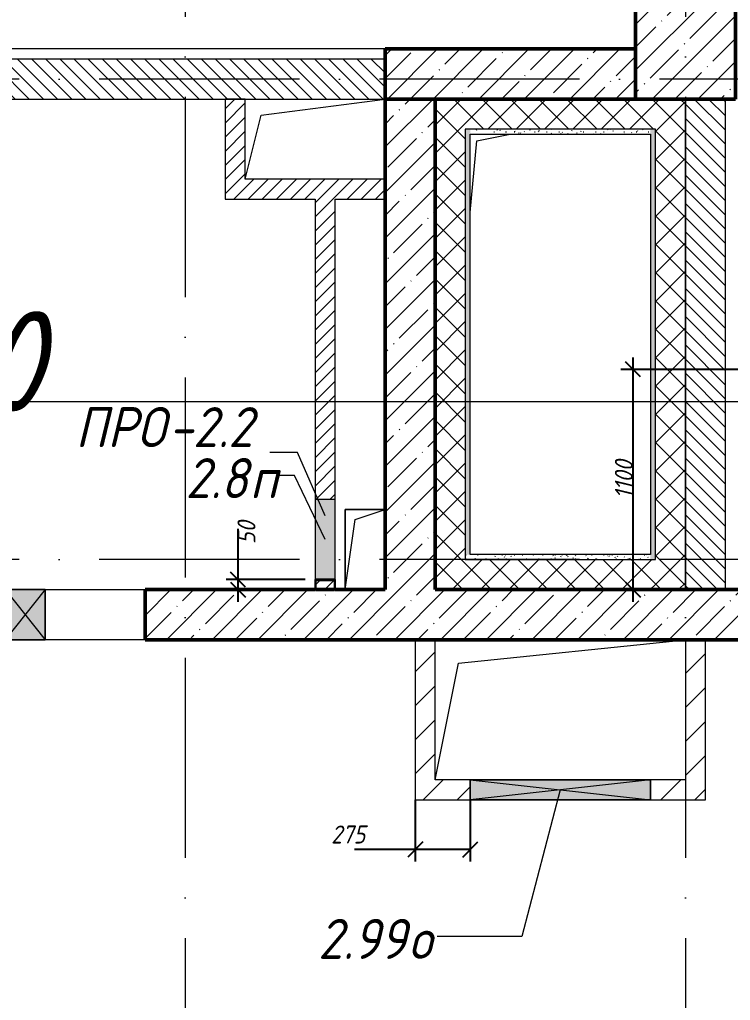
# Model space of a CAD drawing. Header units: millimetres. Extents: x -537608 to 253996, y -217170 to 186033.
# Drawn here: x -130975 to -127423, y 20003 to 24901 of the extents above; entities that cross this region are included whole.
import ezdxf

# ---------------------------------------------------------------- set-up
doc = ezdxf.new("R2010")
doc.units = ezdxf.units.MM
doc.linetypes.add('50_200_ШТРИХ_1Т_ш5_п1_п1_', pattern=[1400, 1000, -200, 0, -200])
for name, color, linetype, lineweight in [('A-____-____-DIMS', 7, 'Continuous', 9), ('A-DETL-GENF-OTLN', 7, 'Continuous', 9), ('A-FLOR-____-OTLN', 7, 'Continuous', 9), ('A-GENM-____-IDEN', 7, 'Continuous', 9), ('A-GENM-____-MCUT', 7, 'Continuous', 25), ('A-GENM-____-OTLN', 7, 'Continuous', 9), ('A-GENM-____-OTLN-1', 7, 'Continuous', 25), ('A-GLAZ-____-IDEN', 7, 'Continuous', 9), ('A-GLAZ-____-OTLN', 7, 'Continuous', 9), ('A-WALL-____-MCUT', 7, 'Continuous', 13), ('A-WALL-____-MCUT-1', 7, 'Continuous', 9), ('A-WALL-____-MCUT-2', 7, 'Continuous', 50), ('A-WALL-____-OTLN', 7, 'Continuous', 9), ('A-WALL-____-PATT-1', 7, 'Continuous', 9), ('A-WALL-FNSH-MCUT-1', 7, 'Continuous', 9), ('S-COLS-____-MCUT', 7, 'Continuous', 50), ('S-COLS-____-OTLN', 7, 'Continuous', 9), ('S-GRID-____-OTLN-1', 7, '50_200_ШТРИХ_1Т_ш5_п1_п1_', 9), ('Марки помещений', 7, 'Continuous', 9)]:
    doc.layers.add(name, color=color, linetype=linetype, lineweight=lineweight)
for name, color, linetype, lineweight, true_color in [('A-GLAZ-____-OTLN-1', 7, 'Continuous', 9, 0xc0c0c0), ('A-WALL-____-PATT-2', 7, 'Continuous', 9, 0x787878), ('G-____-____-SYMB-1', 9, 'Continuous', 9, 0x808080)]:
    doc.layers.add(name, color=color, linetype=linetype, lineweight=lineweight, true_color=true_color)
doc.styles.add('ISOCPEUR_I_11', font='isocpeui.ttf', dxfattribs={"width": 0.9, "height": 200})
doc.styles.add('ISOCPEUR_I_2', font='isocpeui.ttf', dxfattribs={"width": 0.9, "height": 140})
doc.styles.add('ISOCPEUR_I_7', font='isocpeui.ttf', dxfattribs={"width": 0.9, "height": 90})
doc.dimstyles.new('ISO-1_8_0_9К_СРЕДНИЙ_Кладочные_1', dxfattribs={"dimscale": 304.8, "dimtxt": 89.638306, "dimasz": 0.246063, "dimexe": 0.19685, "dimexo": 0, "dimgap": 0, "dimtad": 1, "dimdec": 3, "dimrnd": 0.001, "dimdsep": 46, "dimtxsty": 'ISOCPEUR_I_7', "dimblk1": 'OBLIQUE', "dimblk2": 'OBLIQUE', "dimsah": 1, "dimcen": 0.09, "dimdle": 0.19685, "dimazin": 0, "dimtfac": 1, "dimtdec": 4, "dimtix": 1, "dimtmove": 0, "dimatfit": 3, "dimfxl": 1, "dimtvp": 1, "dimtolj": 1, "dimtzin": 0, "dimarcsym": 2})
doc.dimstyles.new('ISO-1_8_0_9К_СРЕДНИЙ_Кладочные_2', dxfattribs={"dimscale": 304.8, "dimtxt": 89.638306, "dimasz": 0.246063, "dimexe": 0.19685, "dimexo": 0, "dimgap": 0, "dimtad": 1, "dimdec": 3, "dimrnd": 0.001, "dimdsep": 46, "dimtxsty": 'ISOCPEUR_I_7', "dimblk1": 'OBLIQUE', "dimblk2": 'OBLIQUE', "dimsah": 1, "dimcen": 0.09, "dimdle": 0.19685, "dimazin": 0, "dimtfac": 1, "dimtdec": 4, "dimtix": 1, "dimtmove": 1, "dimatfit": 3, "dimfxl": 1, "dimtvp": 1, "dimtolj": 1, "dimtzin": 0, "dimarcsym": 2})
pattern_1 = [(45, (-184647.67, -45376.5), (-114.04925, 114.04925), []), (45, (-184533.62, -45376.5), (-114.04925, 114.04925), [201.612, -40.322, 3.353, -36.97])]
pattern_2 = [(135, (-184647.673, -45376.493), (-35.35534, -35.35534), [])]
pattern_3 = [(45, (-184647.673, -45376.493), (-35.35534, 35.35534), [])]
pattern_4 = [(45, (-184647.67, -45376.49), (-70.71068, 70.71068), []), (135, (-184647.67, -45376.49), (-70.71068, -70.71068), [])]
pattern_5 = [(45, (-184647.67, -45376.49), (-84.85281, 84.85281), [])]
pattern_6 = [(0, (-184647.673, -45376.493), (81.28, 20.32), [3.353, -57.607, 3.353, -57.607, -325.12]), (0, (-184647.673, -45376.493), (81.28, 20.32), [-121.92, 3.353, -118.567, 3.353, -57.607, -142.24]), (0, (-184647.673, -45376.493), (81.28, 20.32), [-304.8, 3.353, -37.287, 3.353, -98.247]), (120, (-184617.193, -45366.333), (-58.237636, 60.230545), [3.353, -57.607, 3.353, -57.607, -325.12]), (120, (-184617.193, -45366.333), (-58.237636, 60.230545), [-121.92, 3.353, -118.567, 3.353, -57.607, -142.24]), (120, (-184617.193, -45366.333), (-58.237636, 60.230545), [-304.8, 3.353, -37.287, 3.353, -98.247]), (240, (-184607.033, -45325.693), (-23.042364, -80.550545), [3.353, -57.607, 3.353, -57.607, -325.12]), (240, (-184607.033, -45325.693), (-23.042364, -80.550545), [-121.92, 3.353, -118.567, 3.353, -57.607, -142.24]), (240, (-184607.033, -45325.693), (-23.042364, -80.550545), [-304.8, 3.353, -37.287, 3.353, -98.247])]

# ---------------------------------------------------------------- blocks, each defined once
blk = doc.blocks.new('BSC_Колонна _Прямоугольная - 500х800-V86-АР1_План отверстий 2 этажа в осях 1-64_Ю-ЯЯ')
at = {"layer": 'S-COLS-____-OTLN'}
h = blk.add_hatch(dxfattribs=at)
h.set_pattern_fill('FP_99', color=256, style=0, pattern_type=2)
h.set_pattern_definition([(225, (57000, 70281.04), (114.04925, -114.04925), []), (225, (56885.95, 70281.04), (114.04925, -114.04925), [201.613, -40.323, 3.353, -36.97])])
h.paths.add_polyline_path([(-250, 400), (-250, -400), (250, -400), (250, 400)], flags=0)
at = {"layer": 'S-COLS-____-MCUT'}
for p, q in [((250, 400), (-250, 400)), ((-250, 400), (-250, -400)), ((250, -400), (250, 400)), ((-250, -400), (250, -400))]:
    blk.add_line(p, q, dxfattribs=at)
blk = doc.blocks.new('AR_Отверстие Ниша - Лючок-32404098-АР1_План отверстий 2 этажа в осях 1-64_Ю-ЯЯ')
at = {"layer": 'A-GLAZ-____-OTLN'}
blk.add_hatch(color=256, dxfattribs=at).paths.add_polyline_path([(200, -50), (200, 50), (-200, 50), (-200, -50)], flags=0)
for p, q in [((200, 50), (-200, 50)), ((-200, 50), (-200, -50)), ((-200, -50), (200, -50))]:
    blk.add_line(p, q, dxfattribs=at)
blk = doc.blocks.new('154_Фахверк_СКБ_Швеллер - Тип_100_3960_зеркало-29769493-АР1_План отверстий 2 этажа в осях 1-64_Ю-ЯЯ')
at = {"layer": 'A-GENM-____-MCUT'}
for p, q in [((175, 50), (125, 50)), ((125, 50), (125, -50)), ((175, 47), (175, 50)), ((128, 47), (175, 47)), ((128, -47), (128, 47)), ((175, -47), (128, -47)), ((175, -50), (175, -47)), ((125, -50), (175, -50))]:
    blk.add_line(p, q, dxfattribs=at)
blk = doc.blocks.new('AR_Отверстие прямоугольное _в плите_ - AR_Отверстие прямоугольное _в плите_-V161-АР1_План отверстий 2 этажа в осях 1-64_Ю-ЯЯ')
at = {"layer": 'A-GENM-____-OTLN'}
for p, q in [((100, 200), (-100, 200)), ((-100, 200), (-100, -200)), ((-50, 150), (100, 200)), ((-100, -200), (-50, 150))]:
    blk.add_line(p, q, dxfattribs=at)
blk = doc.blocks.new('AR_Отверстие прямоугольное _в плите_ - AR_Отверстие прямоугольное _в плите_-30552516-АР1_План отверстий 2 этажа в осях 1-64_Ю-ЯЯ')
at = {"layer": 'A-GENM-____-OTLN'}
for p, q in [((-416.7, 1016.7), (-250, 1050)), ((-450, 658), (-416.7, 1016.7))]:
    blk.add_line(p, q, dxfattribs=at)
blk = doc.blocks.new('AR_Отверстие прямоугольное _в плите_ - AR_Отверстие прямоугольное _в плите_-30552779-АР1_План отверстий 2 этажа в осях 1-64_Ю-ЯЯ')
at = {"layer": 'A-GENM-____-OTLN'}
for p, q in [((-508.3, 233.3), (625, 350)), ((-625, -350), (-508.3, 233.3))]:
    blk.add_line(p, q, dxfattribs=at)
blk = doc.blocks.new('AR_Отверстие прямоугольное _в плите_ - AR_Отверстие прямоугольное _в плите_-30552525-АР1_План отверстий 2 этажа в осях 1-64_Ю-ЯЯ')
at = {"layer": 'A-GENM-____-OTLN'}
for p, q in [((-270, 120), (350, 200)), ((-350, -200), (-270, 120))]:
    blk.add_line(p, q, dxfattribs=at)
blk = doc.blocks.new('AR_Отверстие прямоугольное _в стене__БезПР - AR_Отверстие прямоугольное _в стене__БезПР-30578456-АР1_План отверстий 2 этажа в осях 1-64_Ю-ЯЯ')
at = {"layer": 'A-GLAZ-____-OTLN-1'}
blk.add_hatch(color=256, dxfattribs=at).paths.add_polyline_path([(100, -125), (100, 125), (-100, 125), (-100, -125)], flags=0)
at = {"layer": 'A-DETL-GENF-OTLN'}
for p, q in [((-100, -125), (-100, 125)), ((-100, 125), (100, 125)), ((100, 125), (-100, -125)), ((-100, 125), (100, -125)), ((100, 125), (-100, 125)), ((-100, 125), (-100, -125)), ((100, 125), (100, -125)), ((100, -125), (100, 125)), ((100, -125), (-100, -125)), ((-100, -125), (100, -125))]:
    blk.add_line(p, q, dxfattribs=at)
at = {"layer": 'A-GLAZ-____-OTLN'}
blk.add_line((100, 125), (-100, 125), dxfattribs=at)
blk = doc.blocks.new('AR_Отверстие прямоугольное _в стене__БезПР - AR_Отверстие прямоугольное _в стене__БезПР-36428360-АР1_План отверстий 2 этажа в осях 1-64_Ю-ЯЯ')
at = {"layer": 'A-GLAZ-____-OTLN'}
blk.add_hatch(color=256, dxfattribs=at).paths.add_polyline_path([(450, -50), (450, 50), (-450, 50), (-450, -50), (169.8, -50)], flags=0)
at = {"layer": 'A-DETL-GENF-OTLN'}
for p, q in [((-450, -50), (-450, 50)), ((-450, 50), (450, 50)), ((450, 50), (-450, -50)), ((-450, 50), (450, -50)), ((450, 50), (-450, 50)), ((-450, 50), (-450, -50)), ((450, 50), (450, -50)), ((450, -50), (450, 50)), ((450, -50), (-450, -50)), ((-450, -50), (450, -50))]:
    blk.add_line(p, q, dxfattribs=at)
at = {"layer": 'A-GLAZ-____-OTLN'}
blk.add_line((450, 50), (-450, 50), dxfattribs=at)
blk = doc.blocks.new('_Oblique')
at = {"color": 0, "linetype": 'ByBlock', "lineweight": -2}
blk.add_line((-0.5, -0.5), (0.5, 0.5), dxfattribs=at)
blk = doc.blocks.new('*D2282')
at = {"layer": 'A-____-____-DIMS', "color": 0, "lineweight": -2, "transparency": 16777216}
for p, q in [((-129882.7, 22104.5), (-129882.7, 22358.2)), ((-129547.7, 22104.5), (-129942.7, 22104.5)), ((-129882.7, 21994.5), (-129882.7, 22104.5)), ((-129497.7, 22054.5), (-129942.7, 22054.5))]:
    blk.add_line(p, q, dxfattribs=at)
at = {"layer": 'Defpoints', "color": 0, "transparency": 16777216}
for p in [(-129882.7, 22104.5), (-129547.7, 22104.5), (-129497.7, 22054.5)]:
    blk.add_point(p, dxfattribs=at)
at = {"layer": 'A-____-____-DIMS', "color": 0, "lineweight": -2, "transparency": 16777216, "xscale": 75, "yscale": 75, "zscale": 75}
for p, rotation in [((-129882.7, 22104.5), 90), ((-129882.7, 22054.5), 270)]:
    blk.add_blockref('_Oblique', p, dxfattribs=dict(at, rotation=rotation))
at = {"layer": 'A-____-____-DIMS', "color": 0, "transparency": 16777216, "insert": (-129886, 22281.7), "char_height": 90, "width": 273.052, "attachment_point": 1, "rotation": 90, "line_spacing_factor": 1.149209, "style": 'ISOCPEUR_I_7'}
blk.add_mtext('\\A1;50', dxfattribs=at)
blk = doc.blocks.new('*D2305')
at = {"layer": 'A-____-____-DIMS', "color": 0, "lineweight": -2, "transparency": 16777216}
for p, q in [((-127910, 23214.5), (-127910, 21994.5)), ((-127042.9, 23154.5), (-127970, 23154.5)), ((-127097.7, 22054.5), (-127970, 22054.5))]:
    blk.add_line(p, q, dxfattribs=at)
at = {"layer": 'Defpoints', "color": 0, "transparency": 16777216}
for p in [(-127042.9, 23154.5), (-127910, 22054.5), (-127097.7, 22054.5)]:
    blk.add_point(p, dxfattribs=at)
at = {"layer": 'A-____-____-DIMS', "color": 0, "lineweight": -2, "transparency": 16777216, "xscale": 75, "yscale": 75, "zscale": 75}
for p, rotation in [((-127910, 23154.5), 90), ((-127910, 22054.5), 270)]:
    blk.add_blockref('_Oblique', p, dxfattribs=dict(at, rotation=rotation))
at = {"layer": 'A-____-____-DIMS', "color": 0, "transparency": 16777216, "insert": (-127955, 22604.5), "char_height": 90, "width": 463.361, "attachment_point": 5, "rotation": 90, "style": 'ISOCPEUR_I_7'}
blk.add_mtext('\\A1;1100', dxfattribs=at)
blk = doc.blocks.new('*D2354')
at = {"layer": 'A-____-____-DIMS', "color": 0, "lineweight": -2, "transparency": 16777216}
for p, q in [((-128997.7, 21004.5), (-128997.7, 20696.8)), ((-128722.7, 21004.5), (-128722.7, 20696.8)), ((-128997.7, 20756.8), (-129300.7, 20756.8)), ((-128722.7, 20756.8), (-129057.7, 20756.8))]:
    blk.add_line(p, q, dxfattribs=at)
at = {"layer": 'Defpoints', "color": 0, "transparency": 16777216}
for p in [(-128997.7, 21004.5), (-128722.7, 21004.5), (-128722.7, 20756.8)]:
    blk.add_point(p, dxfattribs=at)
at = {"layer": 'A-____-____-DIMS', "color": 0, "lineweight": -2, "transparency": 16777216, "xscale": 75, "yscale": 75, "zscale": 75, "rotation": 180}
blk.add_blockref('_Oblique', (-128997.7, 20756.8), dxfattribs=at)
at = {"layer": 'A-____-____-DIMS', "color": 0, "lineweight": -2, "transparency": 16777216, "xscale": 75, "yscale": 75, "zscale": 75}
blk.add_blockref('_Oblique', (-128722.7, 20756.8), dxfattribs=at)
at = {"layer": 'A-____-____-DIMS', "color": 0, "transparency": 16777216, "insert": (-129418.3, 20876.8), "char_height": 90, "width": 409.578, "attachment_point": 1, "line_spacing_factor": 1.149209, "style": 'ISOCPEUR_I_7'}
blk.add_mtext('\\A1;275', dxfattribs=at)

msp = doc.modelspace()

# ---------------------------------------------------------------- hatches: boundary and pattern name
at = {"layer": 'A-WALL-____-PATT-1'}
h = msp.add_hatch(dxfattribs=at)
h.set_pattern_fill('FP_13', color=256, style=0, pattern_type=2)
h.set_pattern_definition(pattern_1)
h.paths.add_polyline_path([(-129147.6725, 24504.5485), (-127897.6725, 24504.5485), (-127897.6725, 24754.5485), (-129147.6725, 24754.5485)], flags=0)
h = msp.add_hatch(dxfattribs=at)
h.set_pattern_fill('FP_6', color=256, style=0, pattern_type=2)
h.set_pattern_definition(pattern_2)
h.paths.add_polyline_path([(-129147.6725, 24504.5485), (-129147.6725, 24704.5485), (-133647.6725, 24704.5485), (-133647.6725, 24504.5485), (-129870.3329, 24504.5485)], flags=0)
h = msp.add_hatch(dxfattribs=at)
h.set_pattern_fill('FP_5', color=256, style=0, pattern_type=2)
h.set_pattern_definition(pattern_3)
h.paths.add_polyline_path([(-129947.6725, 24004.5485), (-129847.6725, 24004.5485), (-129847.6725, 24504.5485), (-129947.6725, 24504.5485)], flags=0)
h = msp.add_hatch(dxfattribs=at)
h.set_pattern_fill('FP_13', color=256, style=0, pattern_type=2)
h.set_pattern_definition(pattern_1)
h.paths.add_polyline_path([(-128897.6725, 22054.5485), (-128897.6725, 24504.5485), (-129147.6725, 24504.5485), (-129147.6725, 22054.5485)], flags=0)
h = msp.add_hatch(dxfattribs=at)
h.set_pattern_fill('FP_1', color=256, style=0, pattern_type=2)
h.set_pattern_definition(pattern_4)
h.paths.add_polyline_path([(-128897.6725, 22204.5485), (-128747.6725, 22204.5485), (-128747.6725, 24504.5485), (-128897.6725, 24504.5485), (-128897.6725, 22229.5485)], flags=0)
h = msp.add_hatch(dxfattribs=at)
h.set_pattern_fill('FP_1', color=256, style=0, pattern_type=2)
h.set_pattern_definition(pattern_4)
h.paths.add_polyline_path([(-128102.8323, 24354.5485), (-127797.6725, 24354.5485), (-127797.6725, 24504.5485), (-128747.6725, 24504.5485), (-128747.6725, 24354.5485), (-128722.6725, 24354.5485)], flags=0)
h = msp.add_hatch(dxfattribs=at)
h.set_pattern_fill('FP_1', color=256, style=0, pattern_type=2)
h.set_pattern_definition(pattern_4)
h.paths.add_polyline_path([(-127797.6725, 22054.5485), (-127647.6725, 22054.5485), (-127647.6725, 24504.5485), (-127797.6725, 24504.5485), (-127797.6725, 22204.5485)], flags=0)
h = msp.add_hatch(dxfattribs=at)
h.set_pattern_fill('FP_6', color=256, style=0, pattern_type=2)
h.set_pattern_definition(pattern_2)
h.paths.add_polyline_path([(-127447.6725, 22054.5485), (-127447.6725, 24504.5485), (-127647.6725, 24504.5485), (-127647.6725, 22054.5485)], flags=0)
h = msp.add_hatch(dxfattribs=at)
h.set_pattern_fill('FP_5', color=256, style=0, pattern_type=2)
h.set_pattern_definition(pattern_3)
h.paths.add_polyline_path([(-129397.6725, 24004.5485), (-129147.6725, 24004.5485), (-129147.6725, 24104.5485), (-129847.6725, 24104.5485), (-129847.6725, 24004.5485), (-129497.6725, 24004.5485)], flags=0)
h = msp.add_hatch(dxfattribs=at)
h.set_pattern_fill('FP_5', color=256, style=0, pattern_type=2)
h.set_pattern_definition(pattern_3)
h.paths.add_polyline_path([(-129400.6725, 22054.5485), (-129400.6725, 22101.5485), (-129494.6725, 22101.5485), (-129494.6725, 22054.5485), (-129447.6725, 22054.5485)], flags=0)
h.paths.add_polyline_path([(-129397.6725, 22504.5485), (-129397.6725, 24004.5485), (-129497.6725, 24004.5485), (-129497.6725, 22504.5485)], flags=0)
h = msp.add_hatch(dxfattribs=at)
h.set_pattern_fill('FP_1', color=256, style=0, pattern_type=2)
h.set_pattern_definition(pattern_4)
h.paths.add_polyline_path([(-127822.6725, 22054.5485), (-127797.6725, 22054.5485), (-127797.6725, 22204.5485), (-128897.6725, 22204.5485), (-128897.6725, 22054.5485), (-128102.8323, 22054.5485)], flags=0)
h = msp.add_hatch(dxfattribs=at)
h.set_pattern_fill('FP_13', color=256, style=0, pattern_type=2)
h.set_pattern_definition(pattern_1)
h.paths.add_polyline_path([(-127447.6725, 21804.5485), (-127447.6725, 22054.5485), (-130347.6725, 22054.5485), (-130347.6725, 21804.5485), (-128102.8323, 21804.5485)], flags=0)
h.paths.add_polyline_path([(-131637.8336, 21804.5485), (-131497.6725, 21804.5485), (-131497.6725, 22054.5485), (-134197.6725, 22054.5485), (-134197.6725, 21804.5485), (-131847.6725, 21804.5485)], flags=0)
h = msp.add_hatch(dxfattribs=at)
h.set_pattern_fill('FP_13', color=256, style=0, pattern_type=2)
h.set_pattern_definition(pattern_1)
h.paths.add_polyline_path([(-121397.6725, 21804.5485), (-121397.6725, 22054.5485), (-122697.6725, 22054.5485), (-122697.6725, 21804.5485), (-121647.6725, 21804.5485)], flags=0)
h.paths.add_polyline_path([(-123697.6725, 21804.5485), (-123697.6725, 22054.5485), (-124697.6725, 22054.5485), (-124697.6725, 21804.5485), (-124567.8309, 21804.5485)], flags=0)
h.paths.add_polyline_path([(-127097.6725, 21804.5485), (-125847.6725, 21804.5485), (-125847.6725, 22054.5485), (-127447.6725, 22054.5485), (-127447.6725, 21804.5485)], flags=0)
h = msp.add_hatch(dxfattribs=at)
h.set_pattern_fill('FP_4', color=256, style=0, pattern_type=2)
h.set_pattern_definition(pattern_5)
h.paths.add_polyline_path([(-128897.6725, 21004.5485), (-128897.6725, 21804.5485), (-128997.6725, 21804.5485), (-128997.6725, 21004.5485)], flags=0)
h = msp.add_hatch(dxfattribs=at)
h.set_pattern_fill('FP_4', color=256, style=0, pattern_type=2)
h.set_pattern_definition(pattern_5)
h.paths.add_polyline_path([(-127547.6725, 21104.5485), (-127547.6725, 21804.5485), (-127647.6725, 21804.5485), (-127647.6725, 21104.5485)], flags=0)
h = msp.add_hatch(dxfattribs=at)
h.set_pattern_fill('FP_4', color=256, style=0, pattern_type=2)
h.set_pattern_definition(pattern_5)
h.paths.add_polyline_path([(-127547.6725, 21004.5485), (-127547.6725, 21104.5485), (-127822.6725, 21104.5485), (-127822.6725, 21004.5485)], flags=0)
h.paths.add_polyline_path([(-128897.6725, 21004.5485), (-128722.6725, 21004.5485), (-128722.6725, 21104.5485), (-128897.6725, 21104.5485)], flags=0)
at = {"layer": 'A-WALL-____-PATT-2'}
h = msp.add_hatch(dxfattribs=at)
h.set_pattern_fill('FP_164', color=256, style=0, pattern_type=2)
h.set_pattern_definition(pattern_6)
h.paths.add_polyline_path([(-128747.6725, 22229.5485), (-128722.6725, 22229.5485), (-128722.6725, 24354.5485), (-128747.6725, 24354.5485), (-128747.6725, 23148.9848)], flags=0)
h = msp.add_hatch(dxfattribs=at)
h.set_pattern_fill('FP_164', color=256, style=0, pattern_type=2)
h.set_pattern_definition(pattern_6)
h.paths.add_polyline_path([(-128722.6725, 24329.5485), (-127822.6725, 24329.5485), (-127822.6725, 24354.5485), (-128722.6725, 24354.5485)], flags=0)
h = msp.add_hatch(dxfattribs=at)
h.set_pattern_fill('FP_164', color=256, style=0, pattern_type=2)
h.set_pattern_definition(pattern_6)
h.paths.add_polyline_path([(-127822.6725, 22204.5485), (-127797.6725, 22204.5485), (-127797.6725, 24354.5485), (-127822.6725, 24354.5485), (-127822.6725, 22229.5485)], flags=0)
h = msp.add_hatch(dxfattribs=at)
h.set_pattern_fill('FP_164', color=256, style=0, pattern_type=2)
h.set_pattern_definition(pattern_6)
h.paths.add_polyline_path([(-127822.6725, 22204.5485), (-127822.6725, 22229.5485), (-128747.6725, 22229.5485), (-128747.6725, 22204.5485), (-128102.8323, 22204.5485)], flags=0)

# ---------------------------------------------------------------- linework, layer by layer
at = {"layer": 'A-FLOR-____-OTLN'}
for p, q in [((-129147.6725, 24754.5485), (-133647.6725, 24754.5485)), ((-129347.6725, 22454.5485), (-129147.6725, 22454.5485)), ((-129347.6725, 22054.5485), (-129347.6725, 22454.5485))]:
    msp.add_line(p, q, dxfattribs=at)
at = {"layer": 'A-GENM-____-IDEN'}
for p, q in [((-129586.2083, 22739.0485), (-129724.7442, 22739.0485)), ((-129447.6725, 22422.423), (-129586.2083, 22739.0485))]:
    msp.add_line(p, q, dxfattribs=at)
at = {"layer": 'A-GLAZ-____-IDEN'}
for p, q in [((-129601.1187, 22623.972), (-129681.3318, 22623.972)), ((-129447.6725, 22304.5485), (-129601.1187, 22623.972)), ((-128272.6725, 21054.5485), (-128464.7834, 20322.7978)), ((-128464.7834, 20322.7978), (-128887.708, 20322.7978))]:
    msp.add_line(p, q, dxfattribs=at)
at = {"layer": 'A-WALL-____-MCUT'}
for p, q in [((-129147.6725, 24704.5485), (-133647.6725, 24704.5485)), ((-133647.6725, 24504.5485), (-129147.6725, 24504.5485)), ((-129147.6725, 24504.5485), (-129147.6725, 24504.5485)), ((-127647.6725, 24504.5485), (-127647.6725, 22054.5485)), ((-127447.6725, 22054.5485), (-127447.6725, 24504.5485))]:
    msp.add_line(p, q, dxfattribs=at)
at = {"layer": 'A-WALL-____-MCUT-1'}
for p, q in [((-127647.6725, 22054.5485), (-127647.6725, 24504.5485)), ((-128747.6725, 24354.5485), (-128747.6725, 22204.5485)), ((-127797.6725, 24354.5485), (-128747.6725, 24354.5485)), ((-127797.6725, 22204.5485), (-127797.6725, 24354.5485)), ((-128747.6725, 22204.5485), (-127797.6725, 22204.5485))]:
    msp.add_line(p, q, dxfattribs=at)
at = {"layer": 'A-WALL-____-MCUT-2'}
for p, q in [((-127897.6725, 24754.5485), (-129147.6725, 24754.5485)), ((-129147.6725, 24754.5485), (-129147.6725, 24504.5485)), ((-129147.6725, 24504.5485), (-129147.6725, 22054.5485)), ((-129147.6725, 24504.5485), (-127897.6725, 24504.5485)), ((-128897.6725, 22054.5485), (-128897.6725, 24504.5485)), ((-129497.6725, 22054.5485), (-130347.6725, 22054.5485)), ((-130347.6725, 22054.5485), (-130347.6725, 21804.5485)), ((-129400.6725, 22054.5485), (-129494.6725, 22054.5485)), ((-129147.6725, 22054.5485), (-129397.6725, 22054.5485)), ((-127097.6725, 22054.5485), (-128897.6725, 22054.5485)), ((-130347.6725, 21804.5485), (-125847.6725, 21804.5485))]:
    msp.add_line(p, q, dxfattribs=at)
at = {"layer": 'A-WALL-____-OTLN'}
for p, q in [((-130846.2697, 22054.5485), (-130347.6725, 22054.5485)), ((-130347.6725, 21804.5485), (-130846.2697, 21804.5485))]:
    msp.add_line(p, q, dxfattribs=at)
at = {"layer": 'A-WALL-FNSH-MCUT-1'}
for p, q in [((-129947.6725, 24504.5485), (-129947.6725, 24004.5485)), ((-129847.6725, 24504.5485), (-129947.6725, 24504.5485)), ((-129847.6725, 24104.5485), (-129847.6725, 24504.5485)), ((-128722.6725, 22229.5485), (-128722.6725, 24329.5485)), ((-128722.6725, 24329.5485), (-127822.6725, 24329.5485)), ((-127822.6725, 24329.5485), (-127822.6725, 22229.5485)), ((-129147.6725, 24104.5485), (-129847.6725, 24104.5485)), ((-129947.6725, 24004.5485), (-129497.6725, 24004.5485)), ((-129497.6725, 24004.5485), (-129497.6725, 22504.5485)), ((-129397.6725, 22504.5485), (-129397.6725, 24004.5485)), ((-129397.6725, 24004.5485), (-129147.6725, 24004.5485)), ((-127822.6725, 22229.5485), (-128722.6725, 22229.5485)), ((-128997.6725, 21804.5485), (-128997.6725, 21004.5485)), ((-128897.6725, 21104.5485), (-128897.6725, 21804.5485)), ((-127647.6725, 21804.5485), (-127647.6725, 21104.5485)), ((-127547.6725, 21004.5485), (-127547.6725, 21804.5485)), ((-128722.6725, 21104.5485), (-128897.6725, 21104.5485)), ((-127647.6725, 21104.5485), (-127822.6725, 21104.5485)), ((-128997.6725, 21004.5485), (-128722.6725, 21004.5485)), ((-127822.6725, 21004.5485), (-127547.6725, 21004.5485))]:
    msp.add_line(p, q, dxfattribs=at)
at = {"layer": 'G-____-____-SYMB-1'}
msp.add_line((-189458.2089, 22994.5485), (-79977.4815, 22994.5485), dxfattribs=at)
at = {"layer": 'S-GRID-____-OTLN-1'}
for p, q in [((-130147.6725, 45516.3579), (-130147.6725, 7515.0943)), ((-127647.6725, 45516.3579), (-127647.6725, 7515.0943)), ((-80573.2659, 24604.5485), (-135405.6548, 24604.5485)), ((-80573.2659, 22204.5485), (-189316.4427, 22204.5485))]:
    msp.add_line(p, q, dxfattribs=at)

# ---------------------------------------------------------------- block references
at = {"layer": 'A-GENM-____-OTLN'}
for name, p in [('AR_Отверстие прямоугольное _в плите_ - AR_Отверстие прямоугольное _в плите_-30552525-АР1_План отверстий 2 этажа в осях 1-64_Ю-ЯЯ', (-129497.6725, 24304.5485)), ('AR_Отверстие прямоугольное _в плите_ - AR_Отверстие прямоугольное _в плите_-30552516-АР1_План отверстий 2 этажа в осях 1-64_Ю-ЯЯ', (-128272.6725, 23279.5485)), ('AR_Отверстие прямоугольное _в плите_ - AR_Отверстие прямоугольное _в плите_-V161-АР1_План отверстий 2 этажа в осях 1-64_Ю-ЯЯ', (-129247.6725, 22254.5485)), ('AR_Отверстие прямоугольное _в плите_ - AR_Отверстие прямоугольное _в плите_-30552779-АР1_План отверстий 2 этажа в осях 1-64_Ю-ЯЯ', (-128272.6725, 21454.5485))]:
    msp.add_blockref(name, p, dxfattribs=at)
at = {"layer": 'A-GENM-____-OTLN-1', "rotation": 270}
msp.add_blockref('154_Фахверк_СКБ_Швеллер - Тип_100_3960_зеркало-29769493-АР1_План отверстий 2 этажа в осях 1-64_Ю-ЯЯ', (-129447.6725, 22229.5485), dxfattribs=at)
at = {"layer": 'A-GLAZ-____-OTLN', "rotation": 270}
msp.add_blockref('AR_Отверстие Ниша - Лючок-32404098-АР1_План отверстий 2 этажа в осях 1-64_Ю-ЯЯ', (-129447.6725, 22304.5485), dxfattribs=at)
at = {"layer": 'A-GLAZ-____-OTLN'}
for name, p in [('AR_Отверстие прямоугольное _в стене__БезПР - AR_Отверстие прямоугольное _в стене__БезПР-30578456-АР1_План отверстий 2 этажа в осях 1-64_Ю-ЯЯ', (-130946.2697, 21929.5485)), ('AR_Отверстие прямоугольное _в стене__БезПР - AR_Отверстие прямоугольное _в стене__БезПР-36428360-АР1_План отверстий 2 этажа в осях 1-64_Ю-ЯЯ', (-128272.6725, 21054.5485))]:
    msp.add_blockref(name, p, dxfattribs=at)
at = {"layer": 'S-COLS-____-OTLN', "rotation": 180}
msp.add_blockref('BSC_Колонна _Прямоугольная - 500х800-V86-АР1_План отверстий 2 этажа в осях 1-64_Ю-ЯЯ', (-127647.6725, 24904.5485), dxfattribs=at)

# ---------------------------------------------------------------- texts
at = {"layer": 'A-GENM-____-IDEN', "char_height": 200, "attachment_point": 1, "style": 'ISOCPEUR_I_11'}
for s, insert, width in [('ПРО', (-130695.1508, 22966.1646), 562.784625), ('-2.2', (-130230.8071, 22966.1646), 548.35425)]:
    msp.add_mtext(s, dxfattribs=dict(at, insert=insert, width=width))
at = {"layer": 'A-GLAZ-____-IDEN', "char_height": 200, "attachment_point": 1, "style": 'ISOCPEUR_I_11'}
for s, insert, width in [('2.8', (-130145.3811, 22711.5866), 389.620125), ('\\fISOCPEUR|b0|i1|c204|p34|;\\W.9;п', (-129823.9124, 22711.5866), 158.734125), ('2.99', (-129483.1626, 20410.4124), 548.35425), ('\\fISOCPEUR|b0|i1|c204|p34|;\\W.9;о', (-129030.7251, 20410.4124), 158.734125)]:
    msp.add_mtext(s, dxfattribs=dict(at, insert=insert, width=width))
at = {"layer": 'Марки помещений', "insert": (-132220.6016, 23445.1717), "char_height": 500, "width": 785.65375, "attachment_point": 1, "style": 'ISOCPEUR_I_2'}
msp.add_mtext('2.020', dxfattribs=at)

# ---------------------------------------------------------------- dimensions: what is measured, and where the dimension line sits
at = {"layer": 'A-____-____-DIMS'}
dim = msp.add_linear_dim(base=(-127910.0332, 22054.5485), p1=(-127042.8615, 23154.5485), p2=(-127097.6725, 22054.5485), angle=90, dimstyle='ISO-1_8_0_9К_СРЕДНИЙ_Кладочные_2', override={"dimpost": '<>', "dimfxl": 1101.36472}, dxfattribs=at)
dim.commit()
dim.dimension.update_dxf_attribs({"geometry": '*D2305', "text_midpoint": (-127955.0332, 22604.5485)})
dim = msp.add_linear_dim(base=(-129882.679, 22104.5485), p1=(-129497.6725, 22054.5485), p2=(-129547.6725, 22104.5485), angle=90, dimstyle='ISO-1_8_0_9К_СРЕДНИЙ_Кладочные_1', override={"dimpost": '<>', "dimfxl": 70.710678}, dxfattribs=at)
dim.commit()
dim.dimension.update_dxf_attribs({"geometry": '*D2282', "text_midpoint": (-129826.0096, 22358.2176), "dimtype": 160, "text_rotation": 90})
dim = msp.add_linear_dim(base=(-128722.6725, 20756.8388), p1=(-128997.6725, 21004.5485), p2=(-128722.6725, 21004.5485), dimstyle='ISO-1_8_0_9К_СРЕДНИЙ_Кладочные_1', override={"dimpost": '<>', "dimfxl": 275}, dxfattribs=at)
dim.commit()
dim.dimension.update_dxf_attribs({"geometry": '*D2354', "text_midpoint": (-129213.497, 20756.8388), "dimtype": 160})

doc.saveas('drawing.dxf')
